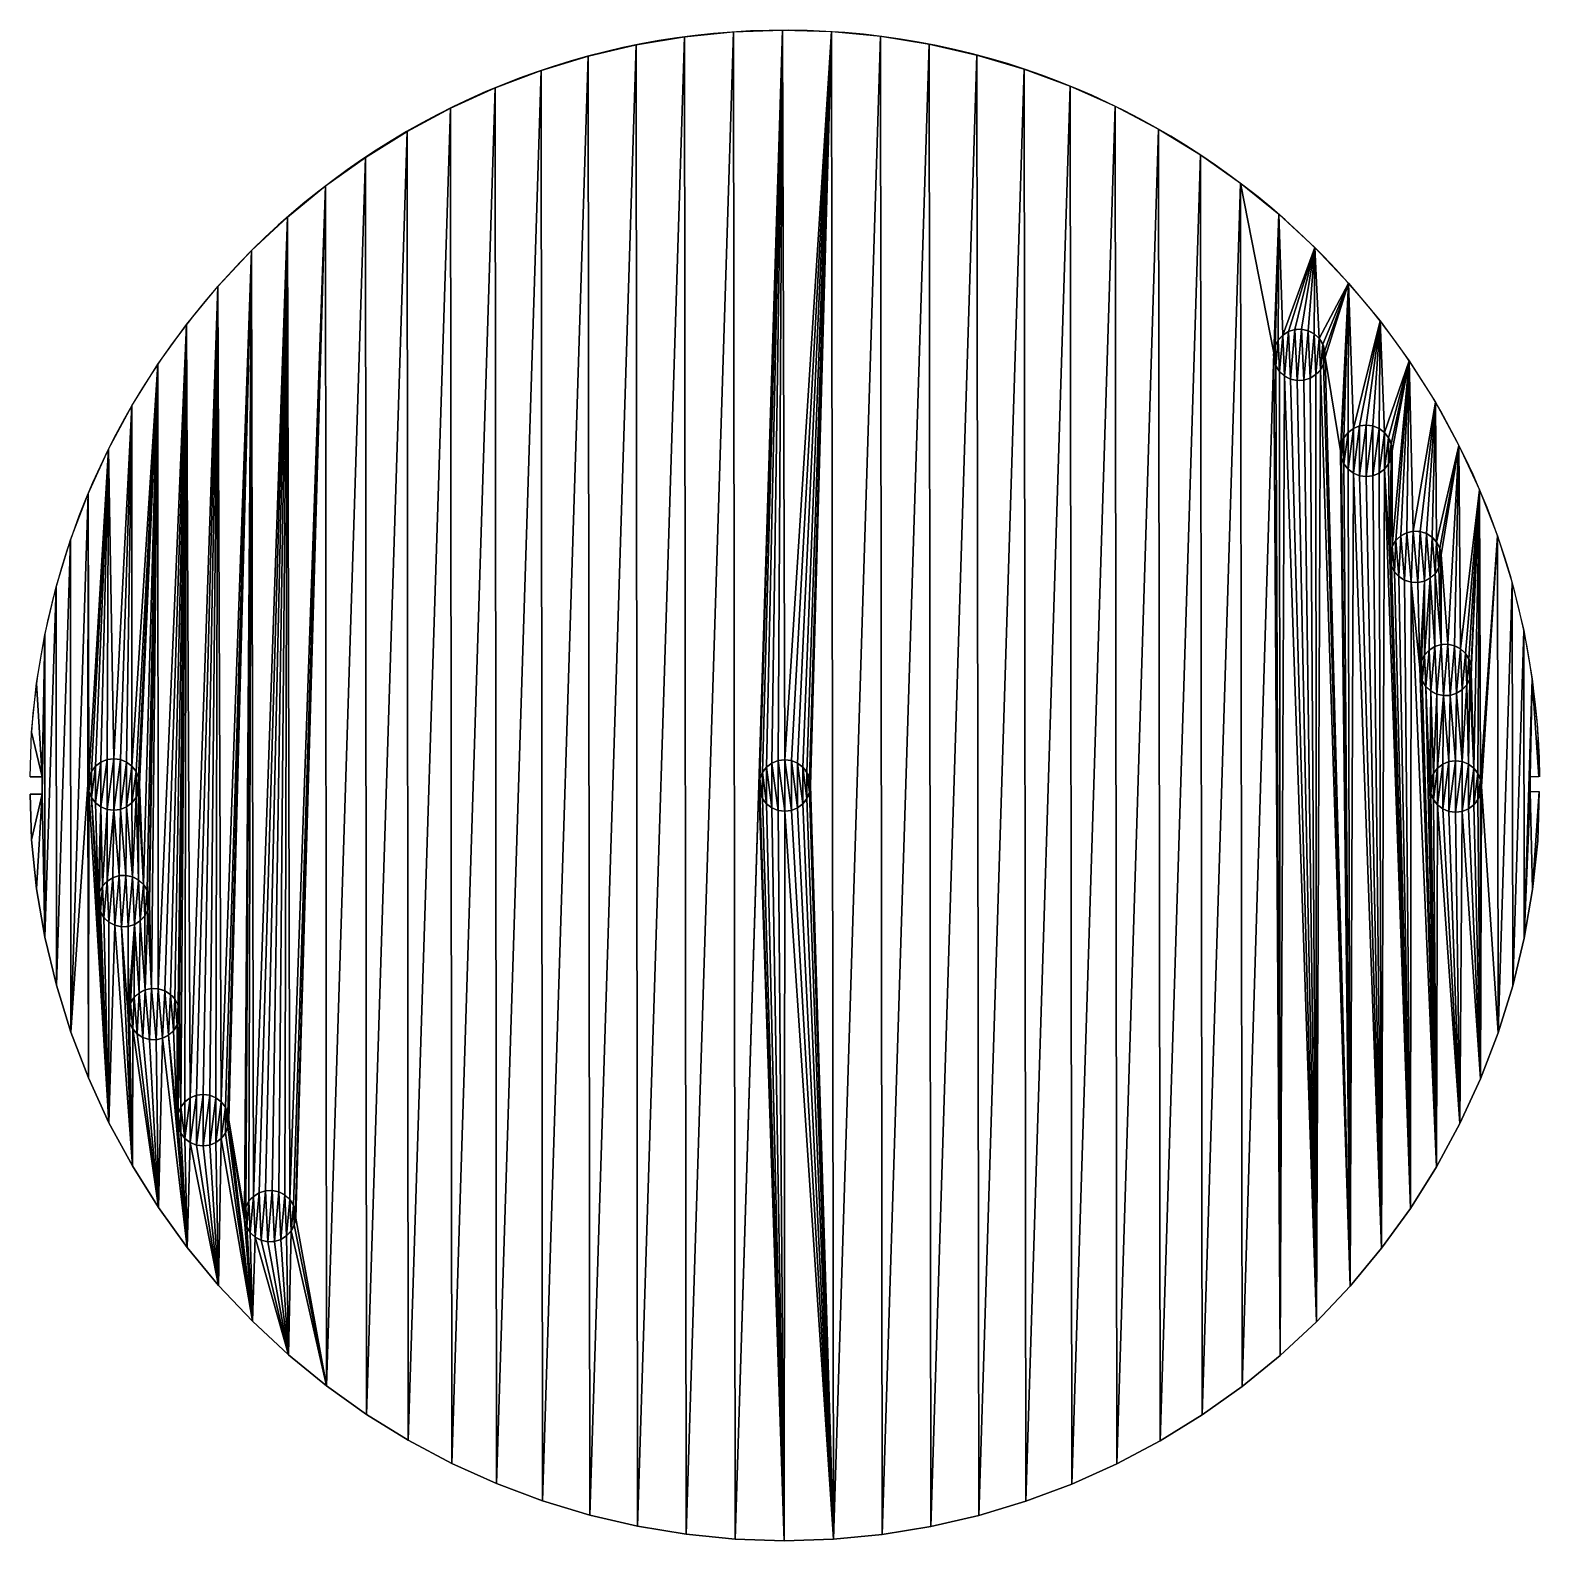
# Model space of a CAD drawing. Extents: x -3.22 to 3.22, y -3.22 to 3.22.
import ezdxf

# ---------------------------------------------------------------- set-up
doc = ezdxf.new("R2010")
doc.units = 0
doc.header["$MEASUREMENT"] = 0
doc.layers.get('0').update_dxf_attribs({"color": 13, "linetype": 'CONTINUOUS'})

msp = doc.modelspace()

# ---------------------------------------------------------------- linework, layer by layer
for p, q in [((-3.2221, 0.0368), (-3.2169, 0.2283)), ((-3.2221, 0.0368), (-3.1714, 0.0368)), ((-3.1714, 0.0368), (-3.1714, -0.037)), ((3.183, 0.0371), (3.183, -0.0259)), ((3.2201, 0.0371), (3.183, 0.0371)), ((-3.2221, -0.037), (-3.2167, -0.2318)), ((-3.1714, -0.037), (-3.2221, -0.037)), ((3.183, -0.0259), (3.2216, -0.0259)), ((3.2164, -0.2358), (3.2216, -0.0259)), ((-3.2167, -0.2318), (-3.1947, -0.4407)), ((3.1942, -0.4447), (3.2164, -0.2358)), ((-3.1947, -0.4407), (-3.1593, -0.6477)), ((3.1585, -0.6517), (3.1942, -0.4447)), ((-3.1593, -0.6477), (-3.1104, -0.852)), ((3.1094, -0.8559), (3.1585, -0.6517)), ((-3.1104, -0.852), (-3.0484, -1.0527)), ((3.047, -1.0565), (3.1094, -0.8559)), ((-3.0484, -1.0527), (-2.9734, -1.2489)), ((2.9718, -1.2526), (3.047, -1.0565)), ((-2.9734, -1.2489), (-2.8858, -1.4398)), ((2.884, -1.4434), (2.9718, -1.2526)), ((-2.8858, -1.4398), (-2.7859, -1.6246)), ((2.7839, -1.628), (2.884, -1.4434)), ((-2.7859, -1.6246), (-2.6743, -1.8025)), ((2.672, -1.8058), (2.7839, -1.628)), ((-2.6743, -1.8025), (-2.5513, -1.9727)), ((2.5488, -1.9759), (2.672, -1.8058)), ((-2.5513, -1.9727), (-2.4174, -2.1346)), ((2.4148, -2.1376), (2.5488, -1.9759)), ((-2.4174, -2.1346), (-2.2734, -2.2875)), ((2.2705, -2.2903), (2.4148, -2.1376)), ((-2.2734, -2.2875), (-2.1196, -2.4306)), ((2.1166, -2.4332), (2.2705, -2.2903)), ((-2.1196, -2.4306), (-1.9569, -2.5634)), ((1.9537, -2.5658), (2.1166, -2.4332)), ((-1.9569, -2.5634), (-1.7859, -2.6854)), ((1.7826, -2.6876), (1.9537, -2.5658)), ((-1.7859, -2.6854), (-1.6073, -2.7959)), ((1.6038, -2.7979), (1.7826, -2.6876)), ((-1.6073, -2.7959), (-1.4219, -2.8946)), ((1.4183, -2.8964), (1.6038, -2.7979)), ((-1.4219, -2.8946), (-1.2305, -2.981)), ((1.2268, -2.9826), (1.4183, -2.8964)), ((-1.2305, -2.981), (-1.0338, -3.0548)), ((1.03, -3.0561), (1.2268, -2.9826)), ((-1.0338, -3.0548), (-0.8328, -3.1156)), ((0.8289, -3.1167), (1.03, -3.0561)), ((-0.8328, -3.1156), (-0.6282, -3.1632)), ((0.6243, -3.164), (0.8289, -3.1167)), ((-0.6282, -3.1632), (-0.421, -3.1974)), ((-0.421, -3.1974), (-0.2119, -3.218)), ((-0.2119, -3.218), (-0.002, -3.225)), ((-0.002, -3.225), (0.2079, -3.2183)), ((0.2079, -3.2183), (0.417, -3.1979)), ((0.417, -3.1979), (0.6243, -3.164))]:
    msp.add_line(p, q)
for centre in [(2.1979, 1.8385), (2.4838, 1.429), (2.6942, 0.9759), (2.8227, 0.4933), (-2.8655, 0.0044), (0, 0), (2.8655, -0.0044), (-2.8227, -0.4933), (-2.6942, -0.9759), (-2.4838, -1.429), (-2.1979, -1.8385)]:
    msp.add_circle(centre, 0.11)
msp.add_arc((0, 0), 3.225, 0.65977, 175.94145)

# ---------------------------------------------------------------- meshes
mesh = msp.add_polyface()
corners = [(-1.9569, -2.5634), (-1.9614, 2.56), (-1.7908, 2.6821), (-1.7859, -2.6854), (-1.6125, 2.7929), (-1.6073, -2.7959), (-1.4274, 2.8919), (-1.4219, -2.8946), (-1.2363, 2.9786), (-1.2305, -2.981), (-1.04, 3.0527), (-1.0338, -3.0548), (-0.8392, 3.1139), (-0.8328, -3.1156), (-0.6349, 3.1619), (-0.6282, -3.1632), (-0.4279, 3.1965), (-0.421, -3.1974), (-0.2191, 3.2176), (-0.2119, -3.218), (-0.0093, 3.225), (-0.11, 0), (-0.1063, 0.0285), (-0.0953, 0.055), (-0.0778, 0.0778), (-0.055, 0.0953), (-0.0285, 0.1063), (0, 0.11), (-2.7555, 0.0044), (-2.677, 1.7984), (-2.7384, -0.4226), (-2.723, -0.4468), (-2.7144, -0.4742), (-2.7131, -0.5029), (-2.7037, -0.8664), (-2.6751, -0.8676), (-2.5543, 1.9687), (-2.6477, -0.8762), (-2.6234, -0.8917), (-2.604, -0.9128), (-2.5908, -0.9383), (-2.5846, -0.9664), (-2.579, -1.374), (-2.5615, -1.3512), (-2.5388, -1.3337), (-2.4209, 2.1307), (-2.5122, -1.3227), (-2.4838, -1.319), (-2.4553, -1.3227), (-2.4288, -1.3337), (-2.406, -1.3512), (-2.2772, 2.2837), (-2.3885, -1.374), (-2.3775, -1.4005), (-2.3738, -1.429), (-2.3075, -1.829), (-2.2686, -1.7543), (-2.1238, 2.427), (-2.2444, -1.7388), (-2.217, -1.7302), (-2.1883, -1.729), (-2.1603, -1.7352), (-2.1136, -1.7678), (-2.0982, -1.7921)]
mesh.append_faces([[corners[k] for k in face] for face in [(21, 20, 22), (22, 20, 23), (23, 20, 24), (24, 20, 25), (25, 20, 26), (26, 20, 27), (30, 29, 31), (31, 29, 32), (32, 29, 33), (34, 29, 35), (35, 36, 37), (37, 36, 38), (38, 36, 39), (39, 36, 40), (40, 36, 41), (42, 36, 43), (43, 36, 44), (44, 45, 46), (46, 45, 47), (47, 45, 48), (48, 45, 49), (49, 45, 50), (50, 51, 52), (52, 51, 53), (53, 51, 54), (58, 57, 59), (59, 57, 60), (60, 57, 61), (62, 1, 63)]], dxfattribs={"vtx0": -1, "vtx1": -1})
mesh.append_faces([[corners[k] for k in face] for face in [(19, 20, 21), (28, 29, 30), (33, 29, 34), (41, 36, 42), (54, 51, 55)]], dxfattribs={"vtx0": -1, "vtx1": -1, "vtx2": -1})
mesh.append_faces([[corners[k] for k in face] for face in [(0, 1, 2), (3, 2, 4), (5, 4, 6), (7, 6, 8), (9, 8, 10), (11, 10, 12), (13, 12, 14), (15, 14, 16), (17, 16, 18), (19, 18, 20), (35, 29, 36), (44, 36, 45), (50, 45, 51), (56, 51, 57), (62, 57, 1)]], dxfattribs={"vtx0": -1, "vtx2": -1})
mesh = msp.add_polyface()
corners = [(-2.4174, -2.1346), (-2.5122, -1.5352), (-2.4838, -1.539), (-2.4553, -1.5352), (-2.4288, -1.5242), (-2.406, -1.5067), (-2.2734, -2.2875), (-2.3885, -1.484), (-2.3775, -1.4574), (-2.3738, -1.429), (-2.3062, -1.8576), (-2.3075, -1.829), (-2.2976, -1.885), (-2.2822, -1.9092), (-2.261, -1.9286), (-2.1196, -2.4306), (-2.2355, -1.9419), (-2.2075, -1.9481), (-2.1788, -1.9469), (-2.1514, -1.9382), (-2.1272, -1.9228), (-2.1078, -1.9016), (-1.9569, -2.5634), (-2.0945, -1.8762), (-2.0883, -1.8481), (-1.9614, 2.56), (-1.7908, 2.6821), (-1.7859, -2.6854), (-1.6125, 2.7929), (-1.6073, -2.7959), (-1.4274, 2.8919), (-1.4219, -2.8946), (-1.2363, 2.9786), (-1.2305, -2.981), (-1.04, 3.0527), (-1.0338, -3.0548), (-0.8392, 3.1139), (-0.8328, -3.1156), (-0.6349, 3.1619), (-0.6282, -3.1632), (-0.4279, 3.1965), (-0.421, -3.1974), (-0.2191, 3.2176), (-0.2119, -3.218), (-2.2772, 2.2837), (-2.3013, -1.8009), (-2.288, -1.7754), (-2.2686, -1.7543), (-2.1238, 2.427), (-2.2444, -1.7388), (-2.1603, -1.7352), (-2.1348, -1.7484), (-2.1136, -1.7678), (-2.0982, -1.7921), (-2.0896, -1.8194), (-0.11, 0), (-0.002, -3.225), (-0.1063, -0.0285), (-0.0953, -0.055), (-0.0778, -0.0778), (-0.055, -0.0953), (-0.0285, -0.1063), (0, -0.11)]
mesh.append_faces([[corners[k] for k in face] for face in [(0, 5, 6), (10, 9, 11), (6, 14, 15), (15, 21, 22), (22, 26, 27), (27, 28, 29), (29, 30, 31), (31, 32, 33), (33, 34, 35), (35, 36, 37), (37, 38, 39), (39, 40, 41), (41, 42, 43), (11, 44, 45), (45, 44, 46), (46, 44, 47), (47, 48, 49), (50, 48, 51), (51, 48, 52), (53, 25, 54), (54, 25, 24)]], dxfattribs={"vtx0": -1, "vtx1": -1})
mesh.append_faces([[corners[k] for k in face] for face in [(6, 9, 10), (22, 24, 25)]], dxfattribs={"vtx0": -1, "vtx1": -1, "vtx2": -1})
mesh.append_faces([[corners[k] for k in face] for face in [(0, 1, 2), (0, 2, 3), (0, 3, 4), (0, 4, 5), (6, 5, 7), (6, 7, 8), (6, 8, 9), (6, 10, 12), (6, 12, 13), (6, 13, 14), (15, 14, 16), (15, 16, 17), (15, 17, 18), (15, 18, 19), (15, 19, 20), (15, 20, 21), (22, 21, 23), (22, 23, 24), (55, 56, 43), (56, 55, 57), (56, 57, 58), (56, 58, 59), (56, 59, 60), (56, 60, 61), (56, 61, 62)]], dxfattribs={"vtx0": -1, "vtx2": -1})
mesh = msp.add_polyface()
corners = [(0, 0.11), (-0.0093, 3.225), (0.2005, 3.2188), (0.0285, 0.1063), (0.055, 0.0953), (0.0778, 0.0778), (0.0953, 0.055), (0.1063, 0.0285), (0.11, 0), (0.2079, -3.2183), (0.4094, 3.1989), (0.417, -3.1979), (0.6166, 3.1655), (0.6243, -3.164), (0.8212, 3.1187), (0.8289, -3.1167), (1.0223, 3.0587), (1.03, -3.0561), (1.2191, 2.9857), (1.2268, -2.9826), (1.4107, 2.9001), (1.4183, -2.8964), (1.5964, 2.8022), (1.6038, -2.7979), (1.7753, 2.6924), (1.7826, -2.6876), (1.9466, 2.5712), (1.9537, -2.5658), (2.0883, 1.8481), (2.1098, 2.4392), (2.0945, 1.8762), (2.1078, 1.9016), (2.1272, 1.9228), (2.2639, 2.2968), (2.1514, 1.9382), (2.1788, 1.9469), (2.2075, 1.9481), (2.2355, 1.9419), (2.261, 1.9286), (2.2822, 1.9092), (2.4085, 2.1447), (2.2976, 1.885), (2.3062, 1.8576), (2.3075, 1.829), (2.3738, 1.429), (2.3775, 1.4574), (2.3885, 1.484), (2.406, 1.5067), (2.4288, 1.5242), (2.5429, 1.9835), (2.4553, 1.5352), (2.4838, 1.539), (2.5122, 1.5352), (2.1166, -2.4332), (2.0896, 1.8194), (2.2705, -2.2903), (2.1348, 1.7484), (2.1603, 1.7352), (2.217, 1.7302), (2.2444, 1.7388), (2.2686, 1.7543), (2.288, 1.7754), (2.4148, -2.1376), (2.3013, 1.8009)]
mesh.append_faces([[corners[k] for k in face] for face in [(0, 2, 3), (3, 2, 4), (4, 2, 5), (5, 2, 6), (6, 2, 7), (7, 2, 8), (28, 29, 30), (30, 29, 31), (31, 29, 32), (32, 33, 34), (34, 33, 35), (35, 33, 36), (36, 33, 37), (37, 33, 38), (38, 33, 39), (39, 40, 41), (41, 40, 42), (42, 40, 43), (44, 40, 45), (45, 40, 46), (46, 40, 47), (47, 40, 48), (48, 49, 50), (50, 49, 51), (51, 49, 52)]], dxfattribs={"vtx0": -1, "vtx1": -1})
mesh.append_faces([[corners[k] for k in face] for face in [(27, 26, 28), (43, 40, 44)]], dxfattribs={"vtx0": -1, "vtx1": -1, "vtx2": -1})
mesh.append_faces([[corners[k] for k in face] for face in [(0, 1, 2), (9, 2, 10), (11, 10, 12), (13, 12, 14), (15, 14, 16), (17, 16, 18), (19, 18, 20), (21, 20, 22), (23, 22, 24), (25, 24, 26), (28, 26, 29), (32, 29, 33), (39, 33, 40), (48, 40, 49), (53, 28, 54), (55, 56, 57), (55, 58, 59), (55, 59, 60), (55, 60, 61), (62, 61, 63), (62, 63, 43)]], dxfattribs={"vtx0": -1, "vtx2": -1})
mesh = msp.add_polyface()
corners = [(-0.002, -3.225), (0, -0.11), (0.2079, -3.2183), (0.0285, -0.1063), (0.055, -0.0953), (0.0778, -0.0778), (0.0953, -0.055), (0.1063, -0.0285), (0.11, 0), (0.2005, 3.2188), (0.4094, 3.1989), (0.417, -3.1979), (0.6166, 3.1655), (0.6243, -3.164), (0.8212, 3.1187), (0.8289, -3.1167), (1.0223, 3.0587), (1.03, -3.0561), (1.2191, 2.9857), (1.2268, -2.9826), (1.4107, 2.9001), (1.4183, -2.8964), (1.5964, 2.8022), (1.6038, -2.7979), (1.7753, 2.6924), (1.7826, -2.6876), (1.9466, 2.5712), (1.9537, -2.5658), (2.0883, 1.8481), (2.1166, -2.4332), (2.0896, 1.8194), (2.0982, 1.7921), (2.1136, 1.7678), (2.1348, 1.7484), (2.2705, -2.2903), (2.1603, 1.7352), (2.1883, 1.729), (2.217, 1.7302), (2.288, 1.7754), (2.4148, -2.1376), (2.3075, 1.829), (2.3738, 1.429), (2.3775, 1.4005), (2.3885, 1.374), (2.406, 1.3512), (2.4288, 1.3337), (2.5488, -1.9759), (2.4553, 1.3227), (2.4838, 1.319), (2.5122, 1.3227), (2.5388, 1.3337), (2.5615, 1.3512), (2.672, -1.8058), (2.5846, 0.9664), (2.5908, 0.9383), (2.604, 0.9128), (2.6234, 0.8917), (2.6477, 0.8762), (2.6751, 0.8676), (2.7839, -1.628), (2.7131, 0.5029), (2.7144, 0.4742), (2.723, 0.4468), (2.7384, 0.4226)]
mesh.append_faces([[corners[k] for k in face] for face in [(0, 1, 2), (2, 10, 11), (11, 12, 13), (13, 14, 15), (15, 16, 17), (17, 18, 19), (19, 20, 21), (21, 22, 23), (23, 24, 25), (25, 26, 27), (29, 33, 34), (34, 38, 39), (39, 45, 46), (46, 51, 52), (52, 58, 59)]], dxfattribs={"vtx0": -1, "vtx1": -1})
mesh.append_faces([[corners[k] for k in face] for face in [(2, 8, 9), (39, 40, 41), (52, 51, 53), (59, 58, 60)]], dxfattribs={"vtx0": -1, "vtx1": -1, "vtx2": -1})
mesh.append_faces([[corners[k] for k in face] for face in [(2, 1, 3), (2, 3, 4), (2, 4, 5), (2, 5, 6), (2, 6, 7), (2, 7, 8), (28, 29, 27), (29, 30, 31), (29, 31, 32), (29, 32, 33), (34, 35, 36), (34, 36, 37), (39, 41, 42), (39, 42, 43), (39, 43, 44), (39, 44, 45), (46, 45, 47), (46, 47, 48), (46, 48, 49), (46, 49, 50), (46, 50, 51), (52, 53, 54), (52, 54, 55), (52, 55, 56), (52, 56, 57), (52, 57, 58), (59, 60, 61), (59, 61, 62), (59, 62, 63)]], dxfattribs={"vtx0": -1, "vtx2": -1})
mesh = msp.add_polyface()
corners = [(2.0945, 1.8762), (2.0896, 1.8194), (2.0883, 1.8481), (2.0982, 1.7921), (2.1078, 1.9016), (2.1136, 1.7678), (2.1272, 1.9228), (2.1348, 1.7484), (2.1514, 1.9382), (2.1603, 1.7352), (2.1788, 1.9469), (2.1883, 1.729), (2.2075, 1.9481), (2.217, 1.7302), (2.2355, 1.9419), (2.2444, 1.7388), (2.261, 1.9286), (2.2686, 1.7543), (2.2822, 1.9092), (2.288, 1.7754), (2.2976, 1.885), (2.3013, 1.8009), (2.3062, 1.8576), (2.3075, 1.829)]
mesh.append_faces([[corners[k] for k in face] for face in [(0, 1, 2), (21, 22, 23)]], dxfattribs={"vtx0": -1})
mesh.append_faces([[corners[k] for k in face] for face in [(1, 0, 3), (3, 4, 5), (5, 6, 7), (7, 8, 9), (9, 10, 11), (11, 12, 13), (13, 14, 15), (15, 16, 17), (17, 18, 19), (19, 20, 21)]], dxfattribs={"vtx0": -1, "vtx1": -1})
mesh.append_faces([[corners[k] for k in face] for face in [(3, 0, 4), (5, 4, 6), (7, 6, 8), (9, 8, 10), (11, 10, 12), (13, 12, 14), (15, 14, 16), (17, 16, 18), (19, 18, 20), (21, 20, 22)]], dxfattribs={"vtx0": -1, "vtx2": -1})
mesh = msp.add_polyface()
corners = [(2.5122, 1.5352), (2.5429, 1.9835), (2.5388, 1.5242), (2.5615, 1.5067), (2.6666, 1.8139), (2.579, 1.484), (2.59, 1.4574), (2.5938, 1.429), (2.5945, 1.0224), (2.6099, 1.0466), (2.6311, 1.0661), (2.6565, 1.0793), (2.6846, 1.0855), (2.7789, 1.6366), (2.7133, 1.0843), (2.7406, 1.0756), (2.7649, 1.0602), (2.7843, 1.039), (2.8795, 1.4523), (2.7975, 1.0136), (2.8037, 0.9855), (2.8323, 0.6029), (2.8603, 0.5966), (2.8858, 0.5834), (2.9678, 1.262), (2.907, 0.564), (2.9224, 0.5398), (2.931, 0.5124), (2.9323, 0.4837), (2.9433, 0.0734), (2.9607, 0.0506), (2.9717, 0.0241), (3.0436, 1.0663), (2.7318, 0.8726), (2.7131, 0.5029), (2.7037, 0.8664), (2.7193, 0.5309), (2.7326, 0.5564), (2.7572, 0.8858), (2.752, 0.5775), (2.7762, 0.593), (2.7784, 0.9052), (2.8036, 0.6016), (2.7938, 0.9295), (2.8025, 0.9568), (2.59, 1.4005), (2.5846, 0.9664), (2.579, 1.374), (2.5858, 0.995), (2.5615, 1.3512), (2.6751, 0.8676)]
mesh.append_faces([[corners[k] for k in face] for face in [(0, 1, 2), (2, 1, 3), (3, 4, 5), (5, 4, 6), (6, 4, 7), (8, 4, 9), (9, 4, 10), (10, 4, 11), (11, 4, 12), (12, 13, 14), (14, 13, 15), (15, 13, 16), (16, 13, 17), (17, 18, 19), (19, 18, 20), (21, 18, 22), (22, 18, 23), (23, 24, 25), (25, 24, 26), (26, 24, 27), (27, 24, 28), (29, 24, 30), (30, 24, 31), (33, 34, 35), (34, 33, 36), (36, 33, 37), (37, 38, 39), (39, 38, 40), (40, 41, 42), (42, 20, 21), (45, 46, 47), (46, 45, 48), (48, 45, 8)]], dxfattribs={"vtx0": -1, "vtx1": -1})
mesh.append_faces([[corners[k] for k in face] for face in [(7, 4, 8), (20, 18, 21), (28, 24, 29)]], dxfattribs={"vtx0": -1, "vtx1": -1, "vtx2": -1})
mesh.append_faces([[corners[k] for k in face] for face in [(3, 1, 4), (12, 4, 13), (17, 13, 18), (23, 18, 24), (31, 24, 32), (37, 33, 38), (40, 38, 41), (42, 41, 43), (42, 43, 44), (42, 44, 20), (8, 45, 7), (46, 49, 47), (34, 50, 35)]], dxfattribs={"vtx0": -1, "vtx2": -1})
mesh = msp.add_polyface()
corners = [(-2.931, -0.5124), (-2.9607, -0.0506), (-2.9323, -0.4837), (-2.9433, -0.0734), (-3.1714, -0.037), (-3.2167, -0.2318), (-3.2221, -0.037), (-3.1947, -0.4407), (-3.1593, -0.6477), (-3.1601, 0.6439), (-3.1115, 0.8481), (-3.1104, -0.852), (-3.0497, 1.0487), (-3.0484, -1.0527), (-2.9751, 1.2448), (-2.9755, 0.0044), (-2.9717, 0.0328), (-2.8878, 1.4357), (-2.9607, 0.0594), (-2.9433, 0.0822), (-2.9205, 0.0996), (-2.8939, 0.1106), (-2.8655, 0.1144), (-2.7883, 1.6205), (-2.837, 0.1106), (-2.8105, 0.0996), (-2.7877, 0.0822), (-2.677, 1.7984), (-2.7702, 0.0594), (-2.7592, 0.0328), (-2.7555, 0.0044), (-2.9205, -0.0909), (-2.9261, -0.4557), (-2.9128, -0.4302), (-2.8939, -0.1019), (-2.8934, -0.409), (-2.8655, -0.1056), (-2.8692, -0.3936), (-2.8418, -0.385), (-2.837, -0.1019), (-2.8131, -0.3837), (-2.8105, -0.0909), (-2.7851, -0.3899), (-2.7877, -0.0734), (-2.7702, -0.0506), (-2.7596, -0.4032), (-2.7592, -0.0241), (-2.7384, -0.4226), (-3.2169, 0.2283), (-3.1714, 0.0368), (-3.2221, 0.0368), (-3.1953, 0.437)]
mesh.append_faces([[corners[k] for k in face] for face in [(4, 5, 6), (48, 49, 50)]], dxfattribs={"vtx0": -1})
mesh.append_faces([[corners[k] for k in face] for face in [(0, 1, 2), (5, 4, 7), (8, 10, 11), (11, 12, 13), (15, 14, 16), (16, 17, 18), (18, 17, 19), (19, 17, 20), (20, 17, 21), (21, 17, 22), (22, 23, 24), (24, 23, 25), (25, 23, 26), (26, 27, 28), (28, 27, 29), (29, 27, 30), (31, 2, 3), (2, 31, 32), (32, 31, 33), (33, 34, 35), (35, 36, 37), (37, 36, 38), (38, 39, 40), (40, 41, 42), (42, 44, 45), (45, 46, 47), (49, 9, 4)]], dxfattribs={"vtx0": -1, "vtx1": -1})
mesh.append_faces([[corners[k] for k in face] for face in [(8, 4, 9), (13, 14, 15)]], dxfattribs={"vtx0": -1, "vtx1": -1, "vtx2": -1})
mesh.append_faces([[corners[k] for k in face] for face in [(2, 1, 3), (8, 9, 10), (11, 10, 12), (13, 12, 14), (16, 14, 17), (22, 17, 23), (26, 23, 27), (33, 31, 34), (35, 34, 36), (38, 36, 39), (40, 39, 41), (42, 41, 43), (42, 43, 44), (45, 44, 46), (47, 46, 30), (49, 48, 51), (49, 51, 9)]], dxfattribs={"vtx0": -1, "vtx2": -1})
mesh = msp.add_polyface()
corners = [(2.3775, 1.4574), (2.3775, 1.4005), (2.3738, 1.429), (2.3885, 1.484), (2.3885, 1.374), (2.406, 1.5067), (2.406, 1.3512), (2.4288, 1.5242), (2.4288, 1.3337), (2.4553, 1.5352), (2.4553, 1.3227), (2.4838, 1.539), (2.4838, 1.319), (2.5122, 1.5352), (2.5122, 1.3227), (2.5388, 1.5242), (2.5388, 1.3337), (2.5615, 1.5067), (2.5615, 1.3512), (2.579, 1.484), (2.579, 1.374), (2.59, 1.4574), (2.59, 1.4005), (2.5938, 1.429)]
mesh.append_faces([[corners[k] for k in face] for face in [(0, 1, 2), (22, 21, 23)]], dxfattribs={"vtx0": -1})
mesh.append_faces([[corners[k] for k in face] for face in [(1, 3, 4), (4, 5, 6), (6, 7, 8), (8, 9, 10), (10, 11, 12), (12, 13, 14), (14, 15, 16), (16, 17, 18), (18, 19, 20), (20, 21, 22)]], dxfattribs={"vtx0": -1, "vtx1": -1})
mesh.append_faces([[corners[k] for k in face] for face in [(1, 0, 3), (4, 3, 5), (6, 5, 7), (8, 7, 9), (10, 9, 11), (12, 11, 13), (14, 13, 15), (16, 15, 17), (18, 17, 19), (20, 19, 21)]], dxfattribs={"vtx0": -1, "vtx2": -1})
mesh = msp.add_polyface()
corners = [(2.5858, 0.995), (2.5908, 0.9383), (2.5846, 0.9664), (2.5945, 1.0224), (2.604, 0.9128), (2.6099, 1.0466), (2.6234, 0.8917), (2.6311, 1.0661), (2.6477, 0.8762), (2.6565, 1.0793), (2.6751, 0.8676), (2.6846, 1.0855), (2.7037, 0.8664), (2.7133, 1.0843), (2.7318, 0.8726), (2.7406, 1.0756), (2.7572, 0.8858), (2.7649, 1.0602), (2.7784, 0.9052), (2.7843, 1.039), (2.7938, 0.9295), (2.7975, 1.0136), (2.8025, 0.9568), (2.8037, 0.9855)]
mesh.append_faces([[corners[k] for k in face] for face in [(0, 1, 2), (22, 21, 23)]], dxfattribs={"vtx0": -1})
mesh.append_faces([[corners[k] for k in face] for face in [(1, 3, 4), (4, 5, 6), (6, 7, 8), (8, 9, 10), (10, 11, 12), (12, 13, 14), (14, 15, 16), (16, 17, 18), (18, 19, 20), (20, 21, 22)]], dxfattribs={"vtx0": -1, "vtx1": -1})
mesh.append_faces([[corners[k] for k in face] for face in [(1, 0, 3), (4, 3, 5), (6, 5, 7), (8, 7, 9), (10, 9, 11), (12, 11, 13), (14, 13, 15), (16, 15, 17), (18, 17, 19), (20, 19, 21)]], dxfattribs={"vtx0": -1, "vtx2": -1})
mesh = msp.add_polyface()
corners = [(2.9717, 0.0241), (3.0436, 1.0663), (2.9755, -0.0044), (2.7596, 0.4032), (2.7555, -0.0044), (2.7384, 0.4226), (2.7592, 0.0241), (2.7702, 0.0506), (2.7851, 0.3899), (2.7877, 0.0734), (2.8131, 0.3837), (2.8105, 0.0909), (2.837, 0.1019), (2.8418, 0.385), (2.8655, 0.1056), (2.8692, 0.3936), (2.8939, 0.1019), (2.8934, 0.409), (2.9128, 0.4302), (2.9205, 0.0909), (2.9261, 0.4557), (2.9433, 0.0734), (2.9323, 0.4837), (2.7839, -1.628), (2.7592, -0.0328), (2.7702, -0.0594), (2.7877, -0.0822), (2.884, -1.4434), (2.8105, -0.0996), (2.837, -0.1106), (2.8655, -0.1144), (2.8939, -0.1106), (2.9718, -1.2526), (2.9205, -0.0996), (2.9433, -0.0822), (2.9607, -0.0594), (2.9717, -0.0328), (3.047, -1.0565), (3.1065, 0.866), (3.1094, -0.8559), (3.1563, 0.6621), (3.1585, -0.6517), (3.1927, 0.4554), (3.183, 0.0371), (3.2201, 0.0371), (3.2155, 0.2468), (3.183, -0.0259), (3.1942, -0.4447), (3.2216, -0.0259), (3.2164, -0.2358)]
mesh.append_faces([[corners[k] for k in face] for face in [(44, 42, 45), (47, 48, 49)]], dxfattribs={"vtx0": -1})
mesh.append_faces([[corners[k] for k in face] for face in [(0, 1, 2), (3, 4, 5), (4, 3, 6), (6, 3, 7), (7, 8, 9), (9, 10, 11), (11, 10, 12), (12, 13, 14), (14, 15, 16), (16, 18, 19), (19, 20, 21), (23, 26, 27), (27, 31, 32), (32, 2, 37), (37, 38, 39), (39, 40, 41), (43, 42, 44), (41, 46, 47), (46, 41, 43)]], dxfattribs={"vtx0": -1, "vtx1": -1})
mesh.append_faces([[corners[k] for k in face] for face in [(23, 5, 4), (37, 2, 1), (41, 42, 43)]], dxfattribs={"vtx0": -1, "vtx1": -1, "vtx2": -1})
mesh.append_faces([[corners[k] for k in face] for face in [(7, 3, 8), (9, 8, 10), (12, 10, 13), (14, 13, 15), (16, 15, 17), (16, 17, 18), (19, 18, 20), (21, 20, 22), (23, 4, 24), (23, 24, 25), (23, 25, 26), (27, 26, 28), (27, 28, 29), (27, 29, 30), (27, 30, 31), (32, 31, 33), (32, 33, 34), (32, 34, 35), (32, 35, 36), (32, 36, 2), (37, 1, 38), (39, 38, 40), (41, 40, 42), (47, 46, 48)]], dxfattribs={"vtx0": -1, "vtx2": -1})
mesh = msp.add_polyface()
corners = [(2.7193, 0.5309), (2.7144, 0.4742), (2.7131, 0.5029), (2.723, 0.4468), (2.7326, 0.5564), (2.7384, 0.4226), (2.752, 0.5775), (2.7596, 0.4032), (2.7762, 0.593), (2.7851, 0.3899), (2.8036, 0.6016), (2.8131, 0.3837), (2.8323, 0.6029), (2.8418, 0.385), (2.8603, 0.5966), (2.8692, 0.3936), (2.8858, 0.5834), (2.8934, 0.409), (2.907, 0.564), (2.9128, 0.4302), (2.9224, 0.5398), (2.9261, 0.4557), (2.931, 0.5124), (2.9323, 0.4837)]
mesh.append_faces([[corners[k] for k in face] for face in [(0, 1, 2), (21, 22, 23)]], dxfattribs={"vtx0": -1})
mesh.append_faces([[corners[k] for k in face] for face in [(1, 0, 3), (3, 4, 5), (5, 6, 7), (7, 8, 9), (9, 10, 11), (11, 12, 13), (13, 14, 15), (15, 16, 17), (17, 18, 19), (19, 20, 21)]], dxfattribs={"vtx0": -1, "vtx1": -1})
mesh.append_faces([[corners[k] for k in face] for face in [(3, 0, 4), (5, 4, 6), (7, 6, 8), (9, 8, 10), (11, 10, 12), (13, 12, 14), (15, 14, 16), (17, 16, 18), (19, 18, 20), (21, 20, 22)]], dxfattribs={"vtx0": -1, "vtx2": -1})
mesh = msp.add_polyface()
corners = [(-2.9717, 0.0328), (-2.9717, -0.0241), (-2.9755, 0.0044), (-2.9607, 0.0594), (-2.9607, -0.0506), (-2.9433, 0.0822), (-2.9433, -0.0734), (-2.9205, 0.0996), (-2.9205, -0.0909), (-2.8939, 0.1106), (-2.8939, -0.1019), (-2.8655, 0.1144), (-2.8655, -0.1056), (-2.837, 0.1106), (-2.837, -0.1019), (-2.8105, 0.0996), (-2.8105, -0.0909), (-2.7877, 0.0822), (-2.7877, -0.0734), (-2.7702, 0.0594), (-2.7702, -0.0506), (-2.7592, 0.0328), (-2.7592, -0.0241), (-2.7555, 0.0044)]
mesh.append_faces([[corners[k] for k in face] for face in [(0, 1, 2), (22, 21, 23)]], dxfattribs={"vtx0": -1})
mesh.append_faces([[corners[k] for k in face] for face in [(1, 3, 4), (4, 5, 6), (6, 7, 8), (8, 9, 10), (10, 11, 12), (12, 13, 14), (14, 15, 16), (16, 17, 18), (18, 19, 20), (20, 21, 22)]], dxfattribs={"vtx0": -1, "vtx1": -1})
mesh.append_faces([[corners[k] for k in face] for face in [(1, 0, 3), (4, 3, 5), (6, 5, 7), (8, 7, 9), (10, 9, 11), (12, 11, 13), (14, 13, 15), (16, 15, 17), (18, 17, 19), (20, 19, 21)]], dxfattribs={"vtx0": -1, "vtx2": -1})
mesh = msp.add_polyface()
corners = [(-0.1063, 0.0285), (-0.1063, -0.0285), (-0.11, 0), (-0.0953, -0.055), (-0.0953, 0.055), (-0.0778, -0.0778), (-0.0778, 0.0778), (-0.055, -0.0953), (-0.055, 0.0953), (-0.0285, -0.1063), (-0.0285, 0.1063), (0, -0.11), (0, 0.11), (0.0285, -0.1063), (0.0285, 0.1063), (0.055, -0.0953), (0.055, 0.0953), (0.0778, -0.0778), (0.0778, 0.0778), (0.0953, -0.055), (0.0953, 0.055), (0.1063, -0.0285), (0.1063, 0.0285), (0.11, 0)]
mesh.append_faces([[corners[k] for k in face] for face in [(0, 1, 2), (21, 22, 23)]], dxfattribs={"vtx0": -1})
mesh.append_faces([[corners[k] for k in face] for face in [(1, 0, 3), (3, 4, 5), (5, 6, 7), (7, 8, 9), (9, 10, 11), (11, 12, 13), (13, 14, 15), (15, 16, 17), (17, 18, 19), (19, 20, 21)]], dxfattribs={"vtx0": -1, "vtx1": -1})
mesh.append_faces([[corners[k] for k in face] for face in [(3, 0, 4), (5, 4, 6), (7, 6, 8), (9, 8, 10), (11, 10, 12), (13, 12, 14), (15, 14, 16), (17, 16, 18), (19, 18, 20), (21, 20, 22)]], dxfattribs={"vtx0": -1, "vtx2": -1})
mesh = msp.add_polyface()
corners = [(2.7592, 0.0241), (2.7592, -0.0328), (2.7555, -0.0044), (2.7702, 0.0506), (2.7702, -0.0594), (2.7877, 0.0734), (2.7877, -0.0822), (2.8105, 0.0909), (2.8105, -0.0996), (2.837, 0.1019), (2.837, -0.1106), (2.8655, 0.1056), (2.8655, -0.1144), (2.8939, 0.1019), (2.8939, -0.1106), (2.9205, 0.0909), (2.9205, -0.0996), (2.9433, 0.0734), (2.9433, -0.0822), (2.9607, 0.0506), (2.9607, -0.0594), (2.9717, 0.0241), (2.9717, -0.0328), (2.9755, -0.0044)]
mesh.append_faces([[corners[k] for k in face] for face in [(0, 1, 2), (22, 21, 23)]], dxfattribs={"vtx0": -1})
mesh.append_faces([[corners[k] for k in face] for face in [(1, 3, 4), (4, 5, 6), (6, 7, 8), (8, 9, 10), (10, 11, 12), (12, 13, 14), (14, 15, 16), (16, 17, 18), (18, 19, 20), (20, 21, 22)]], dxfattribs={"vtx0": -1, "vtx1": -1})
mesh.append_faces([[corners[k] for k in face] for face in [(1, 0, 3), (4, 3, 5), (6, 5, 7), (8, 7, 9), (10, 9, 11), (12, 11, 13), (14, 13, 15), (16, 15, 17), (18, 17, 19), (20, 19, 21)]], dxfattribs={"vtx0": -1, "vtx2": -1})
mesh = msp.add_polyface()
corners = [(-2.9755, 0.0044), (-2.9734, -1.2489), (-3.0484, -1.0527), (-2.9717, -0.0241), (-2.8858, -1.4398), (-2.9607, -0.0506), (-2.931, -0.5124), (-2.9224, -0.5398), (-2.907, -0.564), (-2.8858, -0.5834), (-2.8603, -0.5966), (-2.7859, -1.6246), (-2.8323, -0.6029), (-2.8037, -0.9855), (-2.7975, -1.0136), (-2.7843, -1.039), (-2.6743, -1.8025), (-2.7649, -1.0602), (-2.7406, -1.0756), (-2.7133, -1.0843), (-2.6846, -1.0855), (-2.6565, -1.0793), (-2.5513, -1.9727), (-2.6311, -1.0661), (-2.5938, -1.429), (-2.6099, -1.0466), (-2.5945, -1.0224), (-2.59, -1.4574), (-2.579, -1.484), (-2.5615, -1.5067), (-2.5388, -1.5242), (-2.4174, -2.1346), (-2.5122, -1.5352), (-3.1947, -0.4407), (-3.1714, -0.037), (-3.1593, -0.6477), (-2.5858, -0.995), (-2.59, -1.4005), (-2.579, -1.374), (-2.5846, -0.9664), (-2.8036, -0.6016), (-2.8025, -0.9568), (-2.7762, -0.593), (-2.7938, -0.9295), (-2.7784, -0.9052), (-2.7572, -0.8858), (-2.752, -0.5775), (-2.7318, -0.8726), (-2.7326, -0.5564), (-2.7193, -0.5309), (-2.7037, -0.8664), (-2.7131, -0.5029)]
mesh.append_faces([[corners[k] for k in face] for face in [(1, 3, 4), (4, 10, 11), (11, 15, 16), (16, 21, 22), (22, 30, 31), (33, 34, 35), (36, 24, 26), (24, 36, 37), (37, 36, 38), (40, 13, 12), (13, 40, 41), (41, 42, 43), (43, 42, 44), (44, 42, 45), (45, 46, 47), (47, 49, 50)]], dxfattribs={"vtx0": -1, "vtx1": -1})
mesh.append_faces([[corners[k] for k in face] for face in [(4, 5, 6), (11, 12, 13), (22, 23, 24)]], dxfattribs={"vtx0": -1, "vtx1": -1, "vtx2": -1})
mesh.append_faces([[corners[k] for k in face] for face in [(0, 1, 2), (1, 0, 3), (4, 3, 5), (4, 6, 7), (4, 7, 8), (4, 8, 9), (4, 9, 10), (11, 10, 12), (11, 13, 14), (11, 14, 15), (16, 15, 17), (16, 17, 18), (16, 18, 19), (16, 19, 20), (16, 20, 21), (22, 21, 23), (24, 23, 25), (24, 25, 26), (22, 24, 27), (22, 27, 28), (22, 28, 29), (22, 29, 30), (31, 30, 32), (38, 36, 39), (41, 40, 42), (45, 42, 46), (47, 46, 48), (47, 48, 49), (50, 49, 51)]], dxfattribs={"vtx0": -1, "vtx2": -1})
mesh = msp.add_polyface()
corners = [(-2.9261, -0.4557), (-2.931, -0.5124), (-2.9323, -0.4837), (-2.9224, -0.5398), (-2.9128, -0.4302), (-2.907, -0.564), (-2.8934, -0.409), (-2.8858, -0.5834), (-2.8692, -0.3936), (-2.8603, -0.5966), (-2.8418, -0.385), (-2.8323, -0.6029), (-2.8131, -0.3837), (-2.8036, -0.6016), (-2.7851, -0.3899), (-2.7762, -0.593), (-2.7596, -0.4032), (-2.752, -0.5775), (-2.7384, -0.4226), (-2.7326, -0.5564), (-2.723, -0.4468), (-2.7193, -0.5309), (-2.7144, -0.4742), (-2.7131, -0.5029)]
mesh.append_faces([[corners[k] for k in face] for face in [(0, 1, 2), (21, 22, 23)]], dxfattribs={"vtx0": -1})
mesh.append_faces([[corners[k] for k in face] for face in [(1, 0, 3), (3, 4, 5), (5, 6, 7), (7, 8, 9), (9, 10, 11), (11, 12, 13), (13, 14, 15), (15, 16, 17), (17, 18, 19), (19, 20, 21)]], dxfattribs={"vtx0": -1, "vtx1": -1})
mesh.append_faces([[corners[k] for k in face] for face in [(3, 0, 4), (5, 4, 6), (7, 6, 8), (9, 8, 10), (11, 10, 12), (13, 12, 14), (15, 14, 16), (17, 16, 18), (19, 18, 20), (21, 20, 22)]], dxfattribs={"vtx0": -1, "vtx2": -1})
mesh = msp.add_polyface()
corners = [(-2.8025, -0.9568), (-2.7975, -1.0136), (-2.8037, -0.9855), (-2.7938, -0.9295), (-2.7843, -1.039), (-2.7784, -0.9052), (-2.7649, -1.0602), (-2.7572, -0.8858), (-2.7406, -1.0756), (-2.7318, -0.8726), (-2.7133, -1.0843), (-2.7037, -0.8664), (-2.6846, -1.0855), (-2.6751, -0.8676), (-2.6565, -1.0793), (-2.6477, -0.8762), (-2.6311, -1.0661), (-2.6234, -0.8917), (-2.6099, -1.0466), (-2.604, -0.9128), (-2.5945, -1.0224), (-2.5908, -0.9383), (-2.5858, -0.995), (-2.5846, -0.9664)]
mesh.append_faces([[corners[k] for k in face] for face in [(0, 1, 2), (22, 21, 23)]], dxfattribs={"vtx0": -1})
mesh.append_faces([[corners[k] for k in face] for face in [(1, 3, 4), (4, 5, 6), (6, 7, 8), (8, 9, 10), (10, 11, 12), (12, 13, 14), (14, 15, 16), (16, 17, 18), (18, 19, 20), (20, 21, 22)]], dxfattribs={"vtx0": -1, "vtx1": -1})
mesh.append_faces([[corners[k] for k in face] for face in [(1, 0, 3), (4, 3, 5), (6, 5, 7), (8, 7, 9), (10, 9, 11), (12, 11, 13), (14, 13, 15), (16, 15, 17), (18, 17, 19), (20, 19, 21)]], dxfattribs={"vtx0": -1, "vtx2": -1})
mesh = msp.add_polyface()
corners = [(-2.59, -1.4005), (-2.59, -1.4574), (-2.5938, -1.429), (-2.579, -1.484), (-2.579, -1.374), (-2.5615, -1.5067), (-2.5615, -1.3512), (-2.5388, -1.3337), (-2.5388, -1.5242), (-2.5122, -1.3227), (-2.5122, -1.5352), (-2.4838, -1.319), (-2.4838, -1.539), (-2.4553, -1.3227), (-2.4553, -1.5352), (-2.4288, -1.3337), (-2.4288, -1.5242), (-2.406, -1.3512), (-2.406, -1.5067), (-2.3885, -1.374), (-2.3885, -1.484), (-2.3775, -1.4574), (-2.3775, -1.4005), (-2.3738, -1.429)]
mesh.append_faces([[corners[k] for k in face] for face in [(0, 1, 2), (21, 22, 23)]], dxfattribs={"vtx0": -1})
mesh.append_faces([[corners[k] for k in face] for face in [(1, 0, 3), (3, 4, 5), (5, 7, 8), (8, 9, 10), (10, 11, 12), (12, 13, 14), (14, 15, 16), (16, 17, 18), (18, 19, 20), (20, 19, 21)]], dxfattribs={"vtx0": -1, "vtx1": -1})
mesh.append_faces([[corners[k] for k in face] for face in [(3, 0, 4), (5, 4, 6), (5, 6, 7), (8, 7, 9), (10, 9, 11), (12, 11, 13), (14, 13, 15), (16, 15, 17), (18, 17, 19), (21, 19, 22)]], dxfattribs={"vtx0": -1, "vtx2": -1})
mesh = msp.add_polyface()
corners = [(-2.3013, -1.8009), (-2.3062, -1.8576), (-2.3075, -1.829), (-2.2976, -1.885), (-2.288, -1.7754), (-2.2822, -1.9092), (-2.2686, -1.7543), (-2.261, -1.9286), (-2.2444, -1.7388), (-2.2355, -1.9419), (-2.217, -1.7302), (-2.2075, -1.9481), (-2.1883, -1.729), (-2.1788, -1.9469), (-2.1603, -1.7352), (-2.1514, -1.9382), (-2.1348, -1.7484), (-2.1272, -1.9228), (-2.1136, -1.7678), (-2.1078, -1.9016), (-2.0982, -1.7921), (-2.0945, -1.8762), (-2.0896, -1.8194), (-2.0883, -1.8481)]
mesh.append_faces([[corners[k] for k in face] for face in [(0, 1, 2), (21, 22, 23)]], dxfattribs={"vtx0": -1})
mesh.append_faces([[corners[k] for k in face] for face in [(1, 0, 3), (3, 4, 5), (5, 6, 7), (7, 8, 9), (9, 10, 11), (11, 12, 13), (13, 14, 15), (15, 16, 17), (17, 18, 19), (19, 20, 21)]], dxfattribs={"vtx0": -1, "vtx1": -1})
mesh.append_faces([[corners[k] for k in face] for face in [(3, 0, 4), (5, 4, 6), (7, 6, 8), (9, 8, 10), (11, 10, 12), (13, 12, 14), (15, 14, 16), (17, 16, 18), (19, 18, 20), (21, 20, 22)]], dxfattribs={"vtx0": -1, "vtx2": -1})

doc.saveas('drawing.dxf')
